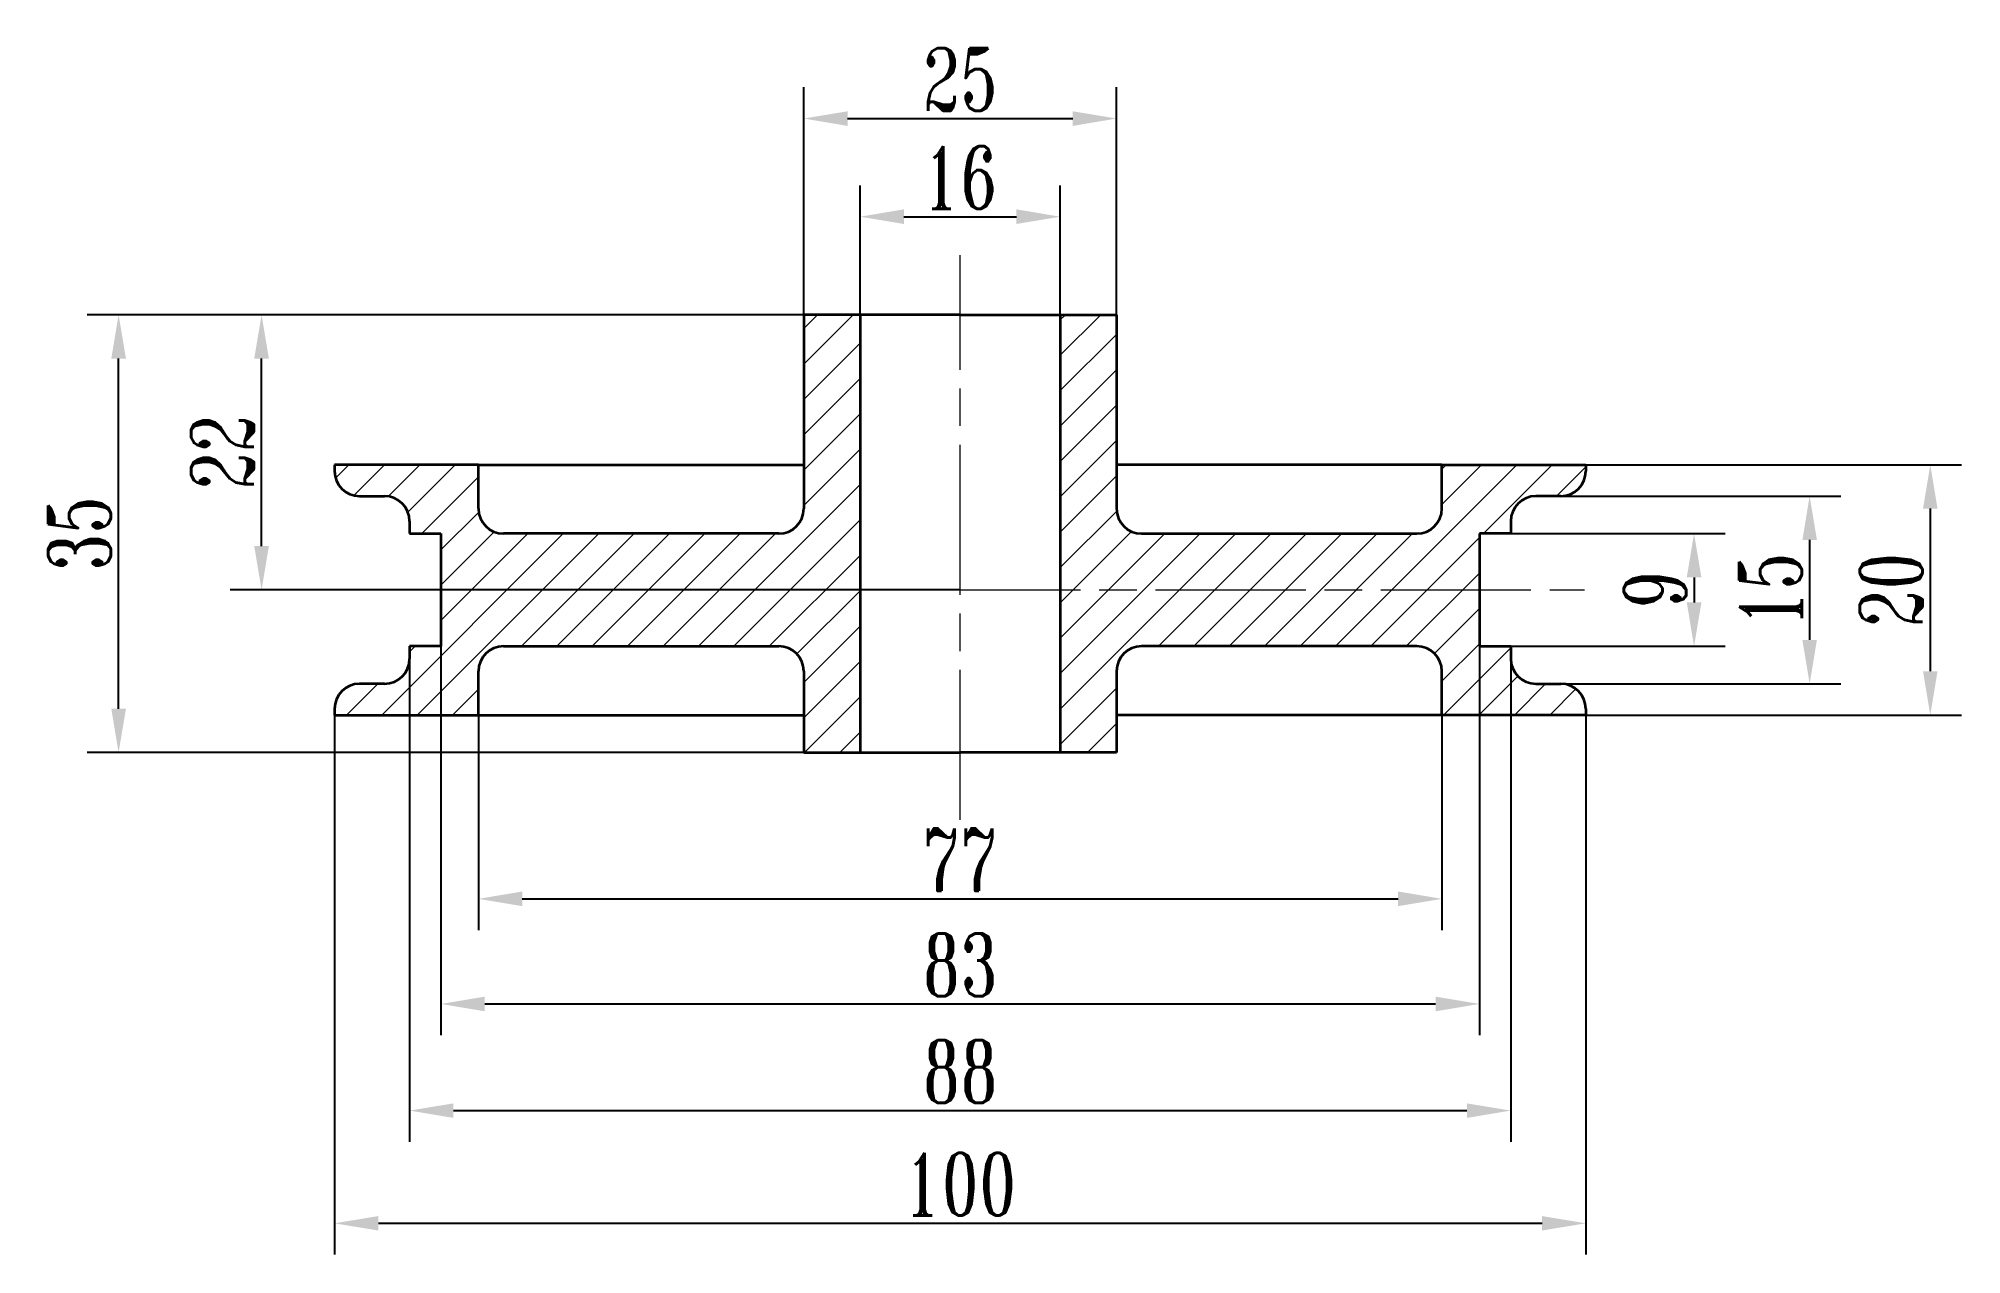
# Model space of a CAD drawing. Header units: millimetres. Extents: x 30 to 184, y -2 to 95.
import ezdxf

# ---------------------------------------------------------------- set-up
doc = ezdxf.new("R2010")
doc.units = ezdxf.units.MM
doc.header["$LTSCALE"] = 0.5
doc.linetypes.add('ACAD_ISO08W100', pattern=[36, 24, -3, 6, -3])
for name, color, linetype, lineweight in [('剖面线', 142, 'Continuous', 13), ('文本层', 212, 'Continuous', 13), ('点划线', 1, 'ACAD_ISO08W100', 13), ('轮廓线', 7, 'Continuous', 35)]:
    doc.layers.add(name, color=color, linetype=linetype, lineweight=lineweight)
doc.styles.add('数字与字母', font='romant.shx', dxfattribs={"width": 0.7})
doc.dimstyles.new('机械标注', dxfattribs={"dimtxt": 5, "dimasz": 3.5, "dimexe": 2.5, "dimexo": 0, "dimtad": 1, "dimtoh": 1, "dimdec": 1, "dimdsep": 46, "dimtxsty": '数字与字母', "dimcen": 2.5, "dimadec": 0, "dimazin": 0, "dimtfac": 1, "dimtdec": 1, "dimtmove": 0, "dimatfit": 3, "dimfxl": 0, "dimarcsym": 0})

# ---------------------------------------------------------------- blocks, each defined once
blk = doc.blocks.new('*D2')
at = {"layer": 'Defpoints', "color": 0}
for p in [(112.1, 80.75), (96.1, 72.91), (112.1, 72.5)]:
    blk.add_point(p, dxfattribs=at)
at = {"layer": '文本层', "color": 0, "lineweight": -2}
for p, q in [((96.1, 72.91), (96.1, 83.25)), ((112.1, 72.5), (112.1, 83.25)), ((99.6, 80.75), (108.6, 80.75))]:
    blk.add_line(p, q, dxfattribs=at)
at = {"layer": '文本层', "color": 0}
for points in [[(99.6, 81.34), (99.6, 80.17), (96.1, 80.75)], [(108.6, 81.34), (108.6, 80.17), (112.1, 80.75)]]:
    blk.add_solid(points, dxfattribs=at)
at = {"layer": '文本层', "color": 0, "insert": (104.1, 83.88), "char_height": 5, "attachment_point": 5, "style": '数字与字母'}
blk.add_mtext('16', dxfattribs=at)
blk = doc.blocks.new('*D3')
at = {"layer": 'Defpoints', "color": 0}
for p in [(116.6, 88.6), (91.6, 72.91), (116.6, 72.91)]:
    blk.add_point(p, dxfattribs=at)
at = {"layer": '文本层', "color": 0, "lineweight": -2}
for p, q in [((91.6, 72.91), (91.6, 91.1)), ((116.6, 72.91), (116.6, 91.1)), ((95.1, 88.6), (113.1, 88.6))]:
    blk.add_line(p, q, dxfattribs=at)
at = {"layer": '文本层', "color": 0}
for points in [[(95.1, 89.18), (95.1, 88.01), (91.6, 88.6)], [(113.1, 89.18), (113.1, 88.01), (116.6, 88.6)]]:
    blk.add_solid(points, dxfattribs=at)
at = {"layer": '文本层', "color": 0, "insert": (104.1, 91.72), "char_height": 5, "attachment_point": 5, "style": '数字与字母'}
blk.add_mtext('25', dxfattribs=at)
blk = doc.blocks.new('*D4')
at = {"layer": 'Defpoints', "color": 0}
for p in [(48.27, 72.91), (91.6, 72.91), (104.1, 50.91)]:
    blk.add_point(p, dxfattribs=at)
at = {"layer": '文本层', "color": 0, "lineweight": -2}
for p, q in [((91.6, 72.91), (45.77, 72.91)), ((48.27, 54.41), (48.27, 69.41)), ((104.1, 50.91), (45.77, 50.91))]:
    blk.add_line(p, q, dxfattribs=at)
at = {"layer": '文本层', "color": 0}
for points in [[(47.68, 69.41), (48.85, 69.41), (48.27, 72.91)], [(47.68, 54.41), (48.85, 54.41), (48.27, 50.91)]]:
    blk.add_solid(points, dxfattribs=at)
at = {"layer": '文本层', "color": 0, "insert": (45.14, 61.91), "char_height": 5, "attachment_point": 5, "rotation": 90, "style": '数字与字母'}
blk.add_mtext('22', dxfattribs=at)
blk = doc.blocks.new('*D5')
at = {"layer": 'Defpoints', "color": 0}
for p in [(36.84, 72.91), (91.6, 72.91), (91.6, 37.91)]:
    blk.add_point(p, dxfattribs=at)
at = {"layer": '文本层', "color": 0, "lineweight": -2}
for p, q in [((91.6, 72.91), (34.34, 72.91)), ((36.84, 41.41), (36.84, 69.41)), ((91.6, 37.91), (34.34, 37.91))]:
    blk.add_line(p, q, dxfattribs=at)
at = {"layer": '文本层', "color": 0}
for points in [[(36.26, 69.41), (37.43, 69.41), (36.84, 72.91)], [(36.26, 41.41), (37.43, 41.41), (36.84, 37.91)]]:
    blk.add_solid(points, dxfattribs=at)
at = {"layer": '文本层', "color": 0, "insert": (33.72, 55.41), "char_height": 5, "attachment_point": 5, "rotation": 90, "style": '数字与字母'}
blk.add_mtext('35', dxfattribs=at)
blk = doc.blocks.new('*D6')
at = {"layer": 'Defpoints', "color": 0}
for p in [(65.6, 40.91), (142.6, 40.91), (142.6, 26.21)]:
    blk.add_point(p, dxfattribs=at)
at = {"layer": '文本层', "color": 0, "lineweight": -2}
for p, q in [((65.6, 40.91), (65.6, 23.71)), ((142.6, 40.91), (142.6, 23.71)), ((69.1, 26.21), (139.1, 26.21))]:
    blk.add_line(p, q, dxfattribs=at)
at = {"layer": '文本层', "color": 0}
for points in [[(69.1, 26.8), (69.1, 25.63), (65.6, 26.21)], [(139.1, 26.8), (139.1, 25.63), (142.6, 26.21)]]:
    blk.add_solid(points, dxfattribs=at)
at = {"layer": '文本层', "color": 0, "insert": (104.1, 29.34), "char_height": 5, "attachment_point": 5, "style": '数字与字母'}
blk.add_mtext('77', dxfattribs=at)
blk = doc.blocks.new('*D7')
at = {"layer": 'Defpoints', "color": 0}
for p in [(62.6, 46.41), (145.6, 46.41), (145.6, 17.81)]:
    blk.add_point(p, dxfattribs=at)
at = {"layer": '文本层', "color": 0, "lineweight": -2}
for p, q in [((62.6, 46.41), (62.6, 15.31)), ((145.6, 46.41), (145.6, 15.31)), ((66.1, 17.81), (142.1, 17.81))]:
    blk.add_line(p, q, dxfattribs=at)
at = {"layer": '文本层', "color": 0}
for points in [[(66.1, 18.39), (66.1, 17.22), (62.6, 17.81)], [(142.1, 18.39), (142.1, 17.22), (145.6, 17.81)]]:
    blk.add_solid(points, dxfattribs=at)
at = {"layer": '文本层', "color": 0, "insert": (104.1, 20.93), "char_height": 5, "attachment_point": 5, "style": '数字与字母'}
blk.add_mtext('83', dxfattribs=at)
blk = doc.blocks.new('*D8')
at = {"layer": 'Defpoints', "color": 0}
for p in [(60.1, 46.41), (148.1, 46.28), (148.1, 9.28)]:
    blk.add_point(p, dxfattribs=at)
at = {"layer": '文本层', "color": 0, "lineweight": -2}
for p, q in [((60.1, 46.41), (60.1, 6.78)), ((148.1, 46.28), (148.1, 6.78)), ((63.6, 9.28), (144.6, 9.28))]:
    blk.add_line(p, q, dxfattribs=at)
at = {"layer": '文本层', "color": 0}
for points in [[(63.6, 9.86), (63.6, 8.7), (60.1, 9.28)], [(144.6, 9.86), (144.6, 8.7), (148.1, 9.28)]]:
    blk.add_solid(points, dxfattribs=at)
at = {"layer": '文本层', "color": 0, "insert": (104.1, 12.4), "char_height": 5, "attachment_point": 5, "style": '数字与字母'}
blk.add_mtext('88', dxfattribs=at)
blk = doc.blocks.new('*D9')
at = {"layer": 'Defpoints', "color": 0}
for p in [(54.1, 40.91), (154.1, 40.91), (154.1, 0.27)]:
    blk.add_point(p, dxfattribs=at)
at = {"layer": '文本层', "color": 0, "lineweight": -2}
for p, q in [((54.1, 40.91), (54.1, -2.23)), ((154.1, 40.91), (154.1, -2.23)), ((57.6, 0.27), (150.6, 0.27))]:
    blk.add_line(p, q, dxfattribs=at)
at = {"layer": '文本层', "color": 0}
for points in [[(57.6, 0.85), (57.6, -0.31), (54.1, 0.27)], [(150.6, 0.85), (150.6, -0.31), (154.1, 0.27)]]:
    blk.add_solid(points, dxfattribs=at)
at = {"layer": '文本层', "color": 0, "insert": (104.1, 3.4), "char_height": 5, "attachment_point": 5, "style": '数字与字母'}
blk.add_mtext('100', dxfattribs=at)
blk = doc.blocks.new('*D10')
at = {"layer": 'Defpoints', "color": 0}
for p in [(148.1, 55.41), (148.1, 46.41), (162.75, 46.41)]:
    blk.add_point(p, dxfattribs=at)
at = {"layer": '文本层', "color": 0, "lineweight": -2}
for p, q in [((148.1, 55.41), (165.25, 55.41)), ((162.75, 51.91), (162.75, 49.91)), ((148.1, 46.41), (165.25, 46.41))]:
    blk.add_line(p, q, dxfattribs=at)
at = {"layer": '文本层', "color": 0}
for points in [[(162.17, 51.91), (163.34, 51.91), (162.75, 55.41)], [(162.17, 49.91), (163.34, 49.91), (162.75, 46.41)]]:
    blk.add_solid(points, dxfattribs=at)
at = {"layer": '文本层', "color": 0, "insert": (159.63, 50.91), "char_height": 5, "attachment_point": 5, "rotation": 90, "style": '数字与字母'}
blk.add_mtext('9', dxfattribs=at)
blk = doc.blocks.new('*D11')
at = {"layer": 'Defpoints', "color": 0}
for p in [(152.1, 58.41), (152.1, 43.41), (171.99, 43.41)]:
    blk.add_point(p, dxfattribs=at)
at = {"layer": '文本层', "color": 0, "lineweight": -2}
for p, q in [((152.1, 58.41), (174.49, 58.41)), ((171.99, 54.91), (171.99, 46.91)), ((152.1, 43.41), (174.49, 43.41))]:
    blk.add_line(p, q, dxfattribs=at)
at = {"layer": '文本层', "color": 0}
for points in [[(171.41, 54.91), (172.57, 54.91), (171.99, 58.41)], [(171.41, 46.91), (172.57, 46.91), (171.99, 43.41)]]:
    blk.add_solid(points, dxfattribs=at)
at = {"layer": '文本层', "color": 0, "insert": (168.86, 50.91), "char_height": 5, "attachment_point": 5, "rotation": 90, "style": '数字与字母'}
blk.add_mtext('15', dxfattribs=at)
blk = doc.blocks.new('*D12')
at = {"layer": 'Defpoints', "color": 0}
for p in [(154.1, 60.91), (154.1, 40.91), (181.63, 40.91)]:
    blk.add_point(p, dxfattribs=at)
at = {"layer": '文本层', "color": 0, "lineweight": -2}
for p, q in [((154.1, 60.91), (184.13, 60.91)), ((181.63, 57.41), (181.63, 44.41)), ((154.1, 40.91), (184.13, 40.91))]:
    blk.add_line(p, q, dxfattribs=at)
at = {"layer": '文本层', "color": 0}
for points in [[(181.05, 57.41), (182.21, 57.41), (181.63, 60.91)], [(181.05, 44.41), (182.21, 44.41), (181.63, 40.91)]]:
    blk.add_solid(points, dxfattribs=at)
at = {"layer": '文本层', "color": 0, "insert": (178.5, 50.91), "char_height": 5, "attachment_point": 5, "rotation": 90, "style": '数字与字母'}
blk.add_mtext('20', dxfattribs=at)

msp = doc.modelspace()

# ---------------------------------------------------------------- hatches: boundary and pattern name
at = {"layer": '剖面线'}
h = msp.add_hatch(dxfattribs=at)
h.set_pattern_fill('_USER', color=256, scale=2, angle=45, style=0, pattern_type=0)
h.set_pattern_definition([(45, (0, 0), (-1.414214, 1.414214), [])])
h.paths.add_polyline_path([(89.6, 55.41), (67.6, 55.41, -0.414214), (65.6, 57.41), (65.6, 60.91), (54.1, 60.91), (54.1, 60.41, 0.414214), (56.1, 58.41), (58.1, 58.41, -0.414214), (60.1, 56.41), (60.1, 55.41), (62.6, 55.41), (62.6, 50.91), (96.1, 50.91), (96.1, 72.91), (91.6, 72.91), (91.6, 57.41, -0.414214)])
h.paths.add_polyline_path([(96.1, 50.91), (62.6, 50.91), (62.6, 46.41), (60.1, 46.41), (60.1, 45.41, -0.414214), (58.1, 43.41), (56.1, 43.41, 0.414214), (54.1, 41.41), (54.1, 40.91), (65.6, 40.91), (65.6, 44.41, -0.414214), (67.6, 46.41), (89.6, 46.41, -0.414214), (91.6, 44.41), (91.6, 37.91), (96.1, 37.91)])
h.paths.add_polyline_path([(145.6, 50.91), (145.6, 55.41), (148.1, 55.41), (148.1, 56.41, -0.414214), (150.1, 58.41), (152.1, 58.41, 0.414214), (154.1, 60.41), (154.1, 60.91), (142.6, 60.91), (142.6, 57.41, -0.414214), (140.6, 55.41), (118.6, 55.41, -0.414214), (116.6, 57.41), (116.6, 72.91), (112.1, 72.91), (112.1, 50.91)])
h.paths.add_polyline_path([(118.6, 46.41), (140.6, 46.41, -0.414214), (142.6, 44.41), (142.6, 40.91), (154.1, 40.91), (154.1, 41.41, 0.414214), (152.1, 43.41), (150.1, 43.41, -0.414214), (148.1, 45.41), (148.1, 46.41), (145.6, 46.41), (145.6, 50.91), (112.1, 50.91), (112.1, 37.91), (116.6, 37.91), (116.6, 44.41, -0.414214)])

# ---------------------------------------------------------------- linework, layer by layer
at = {"layer": '点划线'}
for points in [[(104.1, 32.52), (104.1, 77.68)], [(47.72, 50.91), (153.99, 50.91)]]:
    msp.add_lwpolyline(points, dxfattribs=at)
at = {"layer": '轮廓线'}
for p, q in [((104.1, 72.91), (91.6, 72.91)), ((91.6, 72.91), (91.6, 57.41)), ((104.1, 72.91), (116.6, 72.91)), ((116.6, 72.91), (116.6, 57.41)), ((65.6, 60.91), (54.1, 60.91)), ((54.1, 60.91), (54.1, 60.41)), ((65.6, 57.41), (65.6, 60.91)), ((142.6, 57.41), (142.6, 60.91)), ((142.6, 60.91), (154.1, 60.91)), ((154.1, 60.91), (154.1, 60.41)), ((56.1, 58.41), (58.1, 58.41)), ((152.1, 58.41), (150.1, 58.41)), ((60.1, 56.41), (60.1, 55.41)), ((60.1, 55.41), (62.6, 55.41)), ((62.6, 55.41), (62.6, 46.41)), ((89.6, 55.41), (67.6, 55.41)), ((118.6, 55.41), (140.6, 55.41)), ((145.6, 55.41), (145.6, 46.41)), ((148.1, 55.41), (145.6, 55.41)), ((148.1, 56.41), (148.1, 55.41)), ((62.6, 46.41), (60.1, 46.41)), ((60.1, 46.41), (60.1, 45.41)), ((67.6, 46.41), (89.6, 46.41)), ((140.6, 46.41), (118.6, 46.41)), ((145.6, 46.41), (148.1, 46.41)), ((148.1, 46.41), (148.1, 45.41)), ((58.1, 43.41), (56.1, 43.41)), ((65.6, 40.91), (65.6, 44.41)), ((91.6, 44.41), (91.6, 37.91)), ((116.6, 44.41), (116.6, 37.91)), ((142.6, 40.91), (142.6, 44.41)), ((150.1, 43.41), (152.1, 43.41)), ((54.1, 41.41), (54.1, 40.91)), ((54.1, 40.91), (65.6, 40.91)), ((154.1, 40.91), (142.6, 40.91)), ((154.1, 41.41), (154.1, 40.91)), ((91.6, 37.91), (104.1, 37.91)), ((116.6, 37.91), (104.1, 37.91))]:
    msp.add_line(p, q, dxfattribs=at)
for points in [[(96.1, 72.91), (96.1, 37.91)], [(112.1, 72.91), (112.1, 37.91)], [(65.6, 60.91), (91.6, 60.91)], [(142.6, 60.91), (116.6, 60.91)], [(65.6, 40.91), (91.6, 40.91)], [(142.6, 40.91), (116.6, 40.91)]]:
    msp.add_lwpolyline(points, dxfattribs=at)
for centre, start, end in [((56.1, 60.41), 180, 270), ((152.1, 60.41), 270, 0), ((58.1, 56.41), 0, 90), ((150.1, 56.41), 90, 180), ((67.6, 57.41), 180, 270), ((89.6, 57.41), 270, 0), ((118.6, 57.41), 180, 270), ((140.6, 57.41), 270, 0), ((67.6, 44.41), 90, 180), ((89.6, 44.41), 0, 90), ((118.6, 44.41), 90, 180), ((140.6, 44.41), 0, 90), ((58.1, 45.41), 270, 0), ((150.1, 45.41), 180, 270), ((56.1, 41.41), 90, 180), ((152.1, 41.41), 0, 90)]:
    msp.add_arc(centre, 2, start, end, dxfattribs=at)

# ---------------------------------------------------------------- dimensions: what is measured, and where the dimension line sits
at = {"layer": '文本层'}
for base, p1, p2, picture, middle in [((116.6, 88.6), (91.6, 72.91), (116.6, 72.91), '*D3', (104.1, 91.72)), ((112.1, 80.75), (96.1, 72.91), (112.1, 72.5), '*D2', (104.1, 83.88)), ((148.1, 9.28), (60.1, 46.41), (148.1, 46.28), '*D8', (104.1, 12.4)), ((145.6, 17.81), (62.6, 46.41), (145.6, 46.41), '*D7', (104.1, 20.93)), ((154.1, 0.27), (54.1, 40.91), (154.1, 40.91), '*D9', (104.1, 3.4)), ((142.6, 26.21), (65.6, 40.91), (142.6, 40.91), '*D6', (104.1, 29.34))]:
    dim = msp.add_linear_dim(base=base, p1=p1, p2=p2, dimstyle='机械标注', dxfattribs=at)
    dim.commit()
    dim.dimension.update_dxf_attribs({"geometry": picture, "text_midpoint": middle})
for base, p1, p2, picture, middle in [((36.84, 72.91), (91.6, 37.91), (91.6, 72.91), '*D5', (33.72, 55.41)), ((48.27, 72.91), (104.1, 50.91), (91.6, 72.91), '*D4', (45.14, 61.91)), ((181.63, 40.91), (154.1, 60.91), (154.1, 40.91), '*D12', (178.5, 50.91)), ((171.99, 43.41), (152.1, 58.41), (152.1, 43.41), '*D11', (168.86, 50.91)), ((162.75, 46.41), (148.1, 55.41), (148.1, 46.41), '*D10', (159.63, 50.91))]:
    dim = msp.add_linear_dim(base=base, p1=p1, p2=p2, angle=90, dimstyle='机械标注', dxfattribs=at)
    dim.commit()
    dim.dimension.update_dxf_attribs({"geometry": picture, "text_midpoint": middle})

doc.saveas('drawing.dxf')
